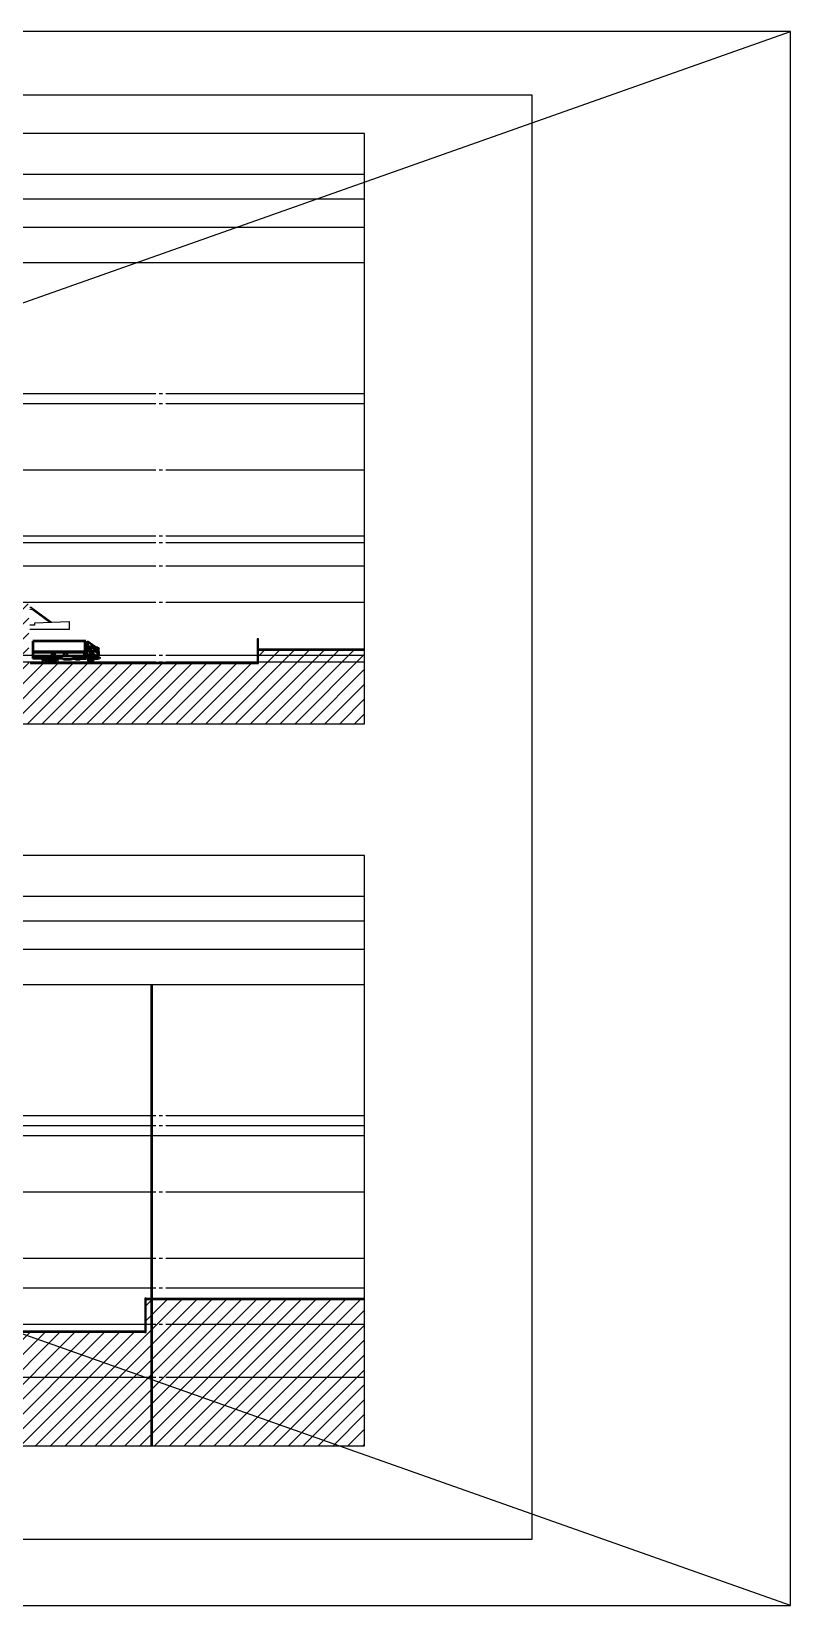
# Model space of a CAD drawing. Extents: x 152195838 to 161849066, y 365159662 to 370318102.
# Drawn here: x 161734527 to 161849066, y 365159662 to 365397262 of the extents above; entities that cross this region are included whole.
import ezdxf

# ---------------------------------------------------------------- set-up
doc = ezdxf.new("R2010")
doc.units = 0
doc.header["$MEASUREMENT"] = 0
for name, pattern in [('CEN', [63, 60, -1, 1, -1]), ('DIVIDEX2', [2.5, 1, -0.5, 0, -0.5, 0, -0.5]), ('HIDDEN', [2, 1, -1])]:
    doc.linetypes.add(name, pattern=pattern)
doc.layers.get('0').update_dxf_attribs({"linetype": 'CONTINUOUS'})
for name, color, linetype in [('4A.TEC CEN', 1, 'CEN'), ('4A.TEC LAND', 53, 'CONTINUOUS'), ('4A.TEC 벽체 1', 2, 'CONTINUOUS'), ('4A.TEC 벽체 4', 7, 'CONTINUOUS'), ('HAT', 5, 'CONTINUOUS'), ('main-sec$0$7', 3, 'CONTINUOUS'), ('main-sec$0$㈜SE&C 해치 1', 250, 'CONTINUOUS'), ('㈜SE&C SITE', 1, 'DIVIDEX2'), ('㈜SE&C 심볼', 7, 'CONTINUOUS')]:
    doc.layers.add(name, color=color, linetype=linetype)
doc.layers.add('8ETC', color=8, linetype='CONTINUOUS', lineweight=0)
doc.layers.add('DEFPOINT', color=135, linetype='CONTINUOUS', plot=False)

# ---------------------------------------------------------------- blocks, each defined once
blk = doc.blocks.new('zw$44AB')
at = {"layer": 'DEFPOINT'}
for points in [[(194981, 0), (0, 0), (0, -66825), (194981, -66825)], [(11458, -66825), (194981, -66825), (194981, -4637), (11458, -4637)], [(14258, -66825), (194981, -66825), (194981, -7437), (14258, -7437)], [(17458, -66825), (194981, -66825), (194981, -10637), (17458, -10637)], [(21458, -66825), (194981, -66825), (194981, -14637), (21458, -14637)]]:
    blk.add_lwpolyline(points, close=True, dxfattribs=at)
blk = doc.blocks.new('A$C63F46924')
at = {"layer": '8ETC', "color": 8, "lineweight": 50}
for p, q in [((707, 2333), (1749, 3051)), ((1841, 3003), (1841, 2333)), ((2098, 3162), (10076, 3162)), ((2098, 3162), (2098, 939)), ((2237, 3162), (2237, 1581)), ((10076, 3162), (10076, 572)), ((0, 729), (34, 763)), ((0, 729), (0, 572)), ((0, 572), (28, 545)), ((28, 545), (203, 545)), ((34, 763), (256, 763)), ((141, 983), (256, 983)), ((141, 763), (141, 983)), ((157, 1679), (157, 1589)), ((157, 1589), (256, 1511)), ((215, 2099), (163, 1994)), ((169, 1438), (531, 2182)), ((169, 1438), (169, 983)), ((232, 2076), (192, 1994)), ((192, 1679), (192, 1605)), ((192, 1605), (272, 1542)), ((203, 545), (245, 503)), ((245, 503), (763, 503)), ((589, 2166), (256, 1510)), ((256, 1510), (256, 503)), ((256, 867), (837, 867)), ((256, 641), (685, 641)), ((300, 2162), (546, 2205)), ((317, 2139), (529, 2176)), ((327, 1557), (605, 2118)), ((327, 1557), (327, 1024)), ((638, 2094), (361, 1531)), ((361, 1531), (361, 1508)), ((361, 1508), (560, 1508)), ((386, 965), (644, 965)), ((560, 1508), (712, 1614)), ((575, 2230), (742, 2333)), ((589, 2166), (1935, 2166)), ((638, 2094), (712, 2094)), ((682, 979), (1323, 1536)), ((685, 641), (837, 867)), ((707, 2333), (1841, 2333)), ((712, 1614), (712, 2094)), ((752, 1617), (1268, 1617)), ((753, 2094), (1268, 2094)), ((753, 1617), (753, 2094)), ((776, 537), (951, 537)), ((837, 867), (1036, 1021)), ((1036, 1021), (1935, 1021)), ((1074, 867), (1884, 867)), ((1268, 1617), (1268, 2094)), ((1323, 1536), (1323, 2166)), ((1399, 2165), (1399, 1021)), ((1399, 986), (1399, 983)), ((1487, 1089), (1429, 1021)), ((1498, 2058), (1498, 1675)), ((1531, 1110), (1935, 1110)), ((1556, 2117), (1743, 2117)), ((1556, 1617), (1743, 1617)), ((1708, 546), (1810, 546)), ((1801, 2058), (1801, 1675)), ((1810, 867), (1810, 494)), ((1810, 494), (1846, 494)), ((1846, 867), (1846, 494)), ((1846, 546), (2098, 546)), ((1979, 2306), (1935, 2243)), ((1935, 1021), (1935, 2243)), ((1935, 1021), (1935, 937)), ((1979, 2306), (2042, 2306)), ((2040, 2048), (2040, 973)), ((2040, 973), (2098, 973)), ((2042, 2306), (2098, 2258)), ((2098, 973), (2098, 481)), ((2098, 481), (2918, 481)), ((2157, 880), (10076, 880)), ((2237, 1581), (9889, 1581)), ((2267, 1581), (2267, 1449)), ((2267, 1449), (9889, 1449)), ((2330, 1449), (2330, 880)), ((2984, 757), (2918, 705)), ((2918, 705), (2918, 481)), ((2984, 413), (2918, 481)), ((2984, 757), (3640, 757)), ((2984, 413), (3640, 413)), ((3640, 757), (3690, 705)), ((3640, 413), (3690, 481)), ((3690, 705), (3690, 481)), ((3690, 481), (4047, 481)), ((4047, 481), (4322, 386)), ((4322, 386), (5434, 386)), ((4962, 1449), (4962, 880)), ((5388, 1449), (5388, 880)), ((5434, 386), (5657, 572)), ((5657, 572), (6450, 572)), ((6196, 315), (6705, 829)), ((6196, 315), (6337, 315)), ((6337, 315), (6785, 828)), ((6561, 572), (6601, 572)), ((6705, 880), (6705, 828)), ((6705, 828), (8144, 828)), ((6790, 1449), (6790, 880)), ((7216, 1449), (7216, 880)), ((7333, 572), (7455, 572)), ((8512, 315), (8021, 828)), ((8144, 880), (8144, 828)), ((8708, 315), (8144, 829)), ((8188, 572), (8266, 572)), ((8427, 572), (10076, 572)), ((8708, 315), (8512, 315))]:
    blk.add_line(p, q, dxfattribs=at)
for points in [[(144, 1994), (215, 1994), (215, 1679), (144, 1679)], [(1216, 1395), (1380, 1395), (1380, 1365), (1216, 1365)]]:
    blk.add_lwpolyline(points, close=True, dxfattribs=at)
for centre, radius in [((1331, 403), 403), ((1331, 403), 213), ((6967, 403), 403), ((6967, 403), 213), ((7821, 403), 403), ((7821, 403), 213)]:
    blk.add_circle(centre, radius, dxfattribs=at)
for centre, radius, start, end in [((1782, 3003), 58.7, 0, 124.55343), ((320, 2047), 117, 99.80785, 153.64514), ((337, 2024), 117, 99.80785, 153.64514), ((386, 1024), 58.7, 180, 270), ((637, 2130), 117, 121.63856, 154.00551), ((644, 1024), 58.7, 270, 310.99027), ((1403, 271), 680, 118.88232, 160.08902), ((1531, 1051), 58.7, 90, 139.64311), ((1556, 2058), 58.7, 90, 180), ((1556, 1675), 58.7, 180, 270), ((1743, 2058), 58.7, 0, 90), ((1743, 1675), 58.7, 270, 0), ((1817, 2214), 121, 13.798, 78.77738), ((1835, 956), 102, 298.39937, 349.30736), ((2157, 939), 58.7, 180, 270)]:
    blk.add_arc(centre, radius, start, end, dxfattribs=at)
blk = doc.blocks.new('a7w')
at = {"layer": 'main-sec$0$7', "color": 8}
for p, q in [((1456987, -11011683), (1456903, -11011795)), ((1456975, -11011849), (1456903, -11011795)), ((1456943, -11011775), (1456982, -11011804)), ((1456977, -11011771), (1456948, -11011809)), ((1456979, -11011727), (1457018, -11011756)), ((1459635, -11013844), (1456982, -11011854)), ((1457013, -11011723), (1456984, -11011761)), ((1457059, -11011737), (1456987, -11011683)), ((1459857, -11013836), (1457066, -11011742))]:
    blk.add_line(p, q, dxfattribs=at)
for points in [[(1456589, -11011529), (1456799, -11011529), (1457049, -11011717), (1457043, -11011725)], [(1456959, -11011837), (1456953, -11011844), (1456589, -11011844)], [(1456589, -11014809), (1462589, -11014809), (1462589, -11013709), (1462539, -11013709), (1462539, -11013734), (1457289, -11013933), (1457289, -11013983), (1457330, -11013981)], [(1457330, -11013981), (1457330, -11014225), (1456589, -11014225)]]:
    blk.add_lwpolyline(points, dxfattribs=at)
blk.add_lwpolyline([(1456969, -11011857), (1456976, -11011862), (1457072, -11011734), (1457065, -11011729)], close=True, dxfattribs=at)
for centre in [(1456963, -11011790), (1456999, -11011742)]:
    blk.add_circle(centre, 12, dxfattribs=at)

msp = doc.modelspace()

# ---------------------------------------------------------------- hatches: boundary and pattern name
at = {"layer": 'main-sec$0$㈜SE&C 해치 1'}
h = msp.add_hatch(dxfattribs=at)
h.set_pattern_fill('ANSI31', color=251, scale=500, angle=270, style=0)
h.set_pattern_definition([(225, (153972782.4, 375438275.5), (-1122.53202, 1122.53202), [])])
h.paths.add_polyline_path([(161553434, 365292762), (161553434, 365329863), (161587926, 365329863), (161587926, 365324863), (161588126, 365324863), (161590094, 365324863), (161590094, 365320063), (161610981, 365320063), (161611749, 365320063), (161614620, 365320063), (161616617, 365320063), (161617472, 365320063), (161732126, 365320063), (161732126, 365310863), (161732326, 365310863), (161734126, 365310863), (161734126, 365308538), (161734126, 365308463), (161734126, 365308343), (161734126, 365308028), (161734126, 365305647), (161734126, 365305063), (161734126, 365300063), (161734126, 365301963), (161768785, 365301963), (161768785, 365300063), (161768785, 365303863), (161784799, 365303863), (161784799, 365292762), (161553434, 365292762)])
h = msp.add_hatch(dxfattribs=at)
h.set_pattern_fill('ANSI31', color=251, scale=500, angle=270, style=0)
h.set_pattern_definition([(225, (153972782.4, 375220275.5), (-1122.53202, 1122.53202), [])])
h.paths.add_polyline_path([(161784799, 365183762), (161784799, 365205963), (161751831, 365205963), (161751831, 365200863), (161751631, 365200863), (161715463, 365200863), (161715463, 365197063), (161713263, 365197063), (161713263, 365192863), (161624263, 365192863), (161624063, 365190863), (161624063, 365201863), (161553434, 365201863), (161553434, 365183762)])

# ---------------------------------------------------------------- linework, layer by layer
for p, q in [((161177066, 365159662), (161849066, 365397262)), ((161849066, 365159662), (161177066, 365397262))]:
    msp.add_line(p, q)
at = {"layer": '4A.TEC CEN', "color": 8, "ltscale": 500}
for p, q in [((161784799, 365342563), (161553434, 365342563)), ((161784799, 365341063), (161553434, 365341063)), ((161784799, 365331063), (161553434, 365331063)), ((161784799, 365321063), (161553434, 365321063)), ((161784799, 365320063), (161553434, 365320063)), ((161784799, 365316563), (161553434, 365316563)), ((161784799, 365311063), (161553434, 365311063)), ((161784799, 365303063), (161553434, 365303063)), ((161784799, 365302063), (161553434, 365302063)), ((161784799, 365233563), (161553434, 365233563)), ((161784799, 365232063), (161553434, 365232063)), ((161784799, 365222063), (161553434, 365222063)), ((161784799, 365212063), (161553434, 365212063)), ((161784799, 365207563), (161553434, 365207563)), ((161784799, 365202063), (161553434, 365202063)), ((161784799, 365194063), (161553434, 365194063))]:
    msp.add_line(p, q, dxfattribs=at)
at = {"layer": '4A.TEC LAND', "linetype": 'Continuous'}
msp.add_lwpolyline([(161768785, 365305563), (161768585, 365305563), (161768585, 365301863), (161768785, 365301863)], close=True, dxfattribs=at)
for points in [[(161768785, 365304063), (161784799, 365304063)], [(161768785, 365303963), (161784799, 365303963)], [(161768785, 365303863), (161784799, 365303863)], [(161734326, 365302063), (161768585, 365302063)], [(161734326, 365301963), (161768585, 365301963)], [(161734326, 365301863), (161768585, 365301863)], [(161751831, 365206063), (161784799, 365206063)], [(161751831, 365205963), (161784799, 365205963)], [(161751831, 365205863), (161784799, 365205863)], [(161751631, 365201063), (161713463, 365201063)], [(161751631, 365200963), (161715463, 365200963)], [(161751631, 365200863), (161715463, 365200863)], [(161751631, 365200863), (161715463, 365200863)]]:
    msp.add_lwpolyline(points, dxfattribs=at)
at = {"layer": '4A.TEC 벽체 1'}
msp.add_lwpolyline([(161751831, 365200863), (161751831, 365206063), (161751631, 365206063), (161751631, 365200863)], close=True, dxfattribs=at)
at = {"layer": '4A.TEC 벽체 4'}
msp.add_line((161784799, 365230563), (161624263, 365230563), dxfattribs=at)
at = {"layer": 'DEFPOINT', "color": 5}
msp.add_lwpolyline([(161513066, 365159662), (161849066, 365159662), (161849066, 365397262), (161513066, 365397262)], close=True, dxfattribs=at)
at = {"layer": 'DEFPOINT'}
msp.add_lwpolyline([(161810066, 365387662), (161520466, 365387662), (161520466, 365169662), (161810066, 365169662)], close=True, dxfattribs=at)
msp.add_lwpolyline([(161553434, 365292762), (161784799, 365292762)], dxfattribs=at)
at = {"layer": '㈜SE&C SITE', "color": 10, "linetype": 'HIDDEN', "ltscale": 800, "const_width": 400}
msp.add_lwpolyline([(161752684, 365183762), (161752684, 365253346)], dxfattribs=at)

# ---------------------------------------------------------------- block references
at = {"layer": 'DEFPOINT', "xscale": 1.333333333333333, "yscale": 1.333333333333333, "zscale": 1.333333333333333}
for p in [(161524824, 365381862), (161524824, 365272862)]:
    msp.add_blockref('zw$44AB', p, dxfattribs=at)
at = {"layer": 'HAT', "xscale": -1}
msp.add_blockref('A$C63F46924', (161744802, 365302063, -104062), dxfattribs=at)
at = {"layer": '㈜SE&C 심볼'}
msp.add_blockref('a7w', (160277671, 376321873, -761958), dxfattribs=at)

doc.saveas('drawing.dxf')
